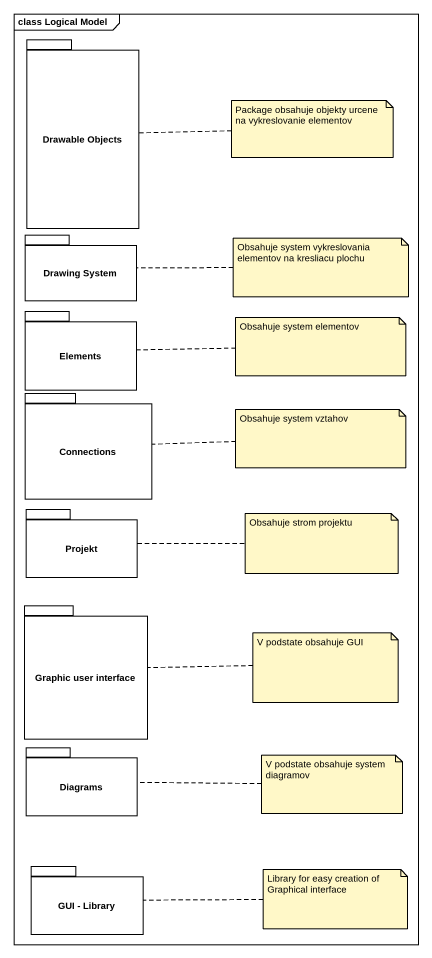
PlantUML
@startuml
mainframe class Logical Model
package "Drawable Objects" as Drawable_Objects {
}
package "Drawing System" as Drawing_System {
}
package Elements {
}
package Connections {
}
package Projekt {
}
package "Graphic user interface" as Graphic_user_interface {
}
package Diagrams {
}
package "GUI - Library" as GUI_Library {
}
note right of Drawable_Objects : Package obsahuje objekty urcene na vykreslovanie elementov
note right of Drawing_System : Obsahuje system vykreslovania elementov na kresliacu plochu
note right of Elements : Obsahuje system elementov
note right of Connections : Obsahuje system vztahov
note right of Projekt : Obsahuje strom projektu
note right of Graphic_user_interface : V podstate obsahuje GUI
note right of Diagrams : V podstate obsahuje system diagramov
note right of GUI_Library : Library for easy creation of Graphical interface
@enduml
